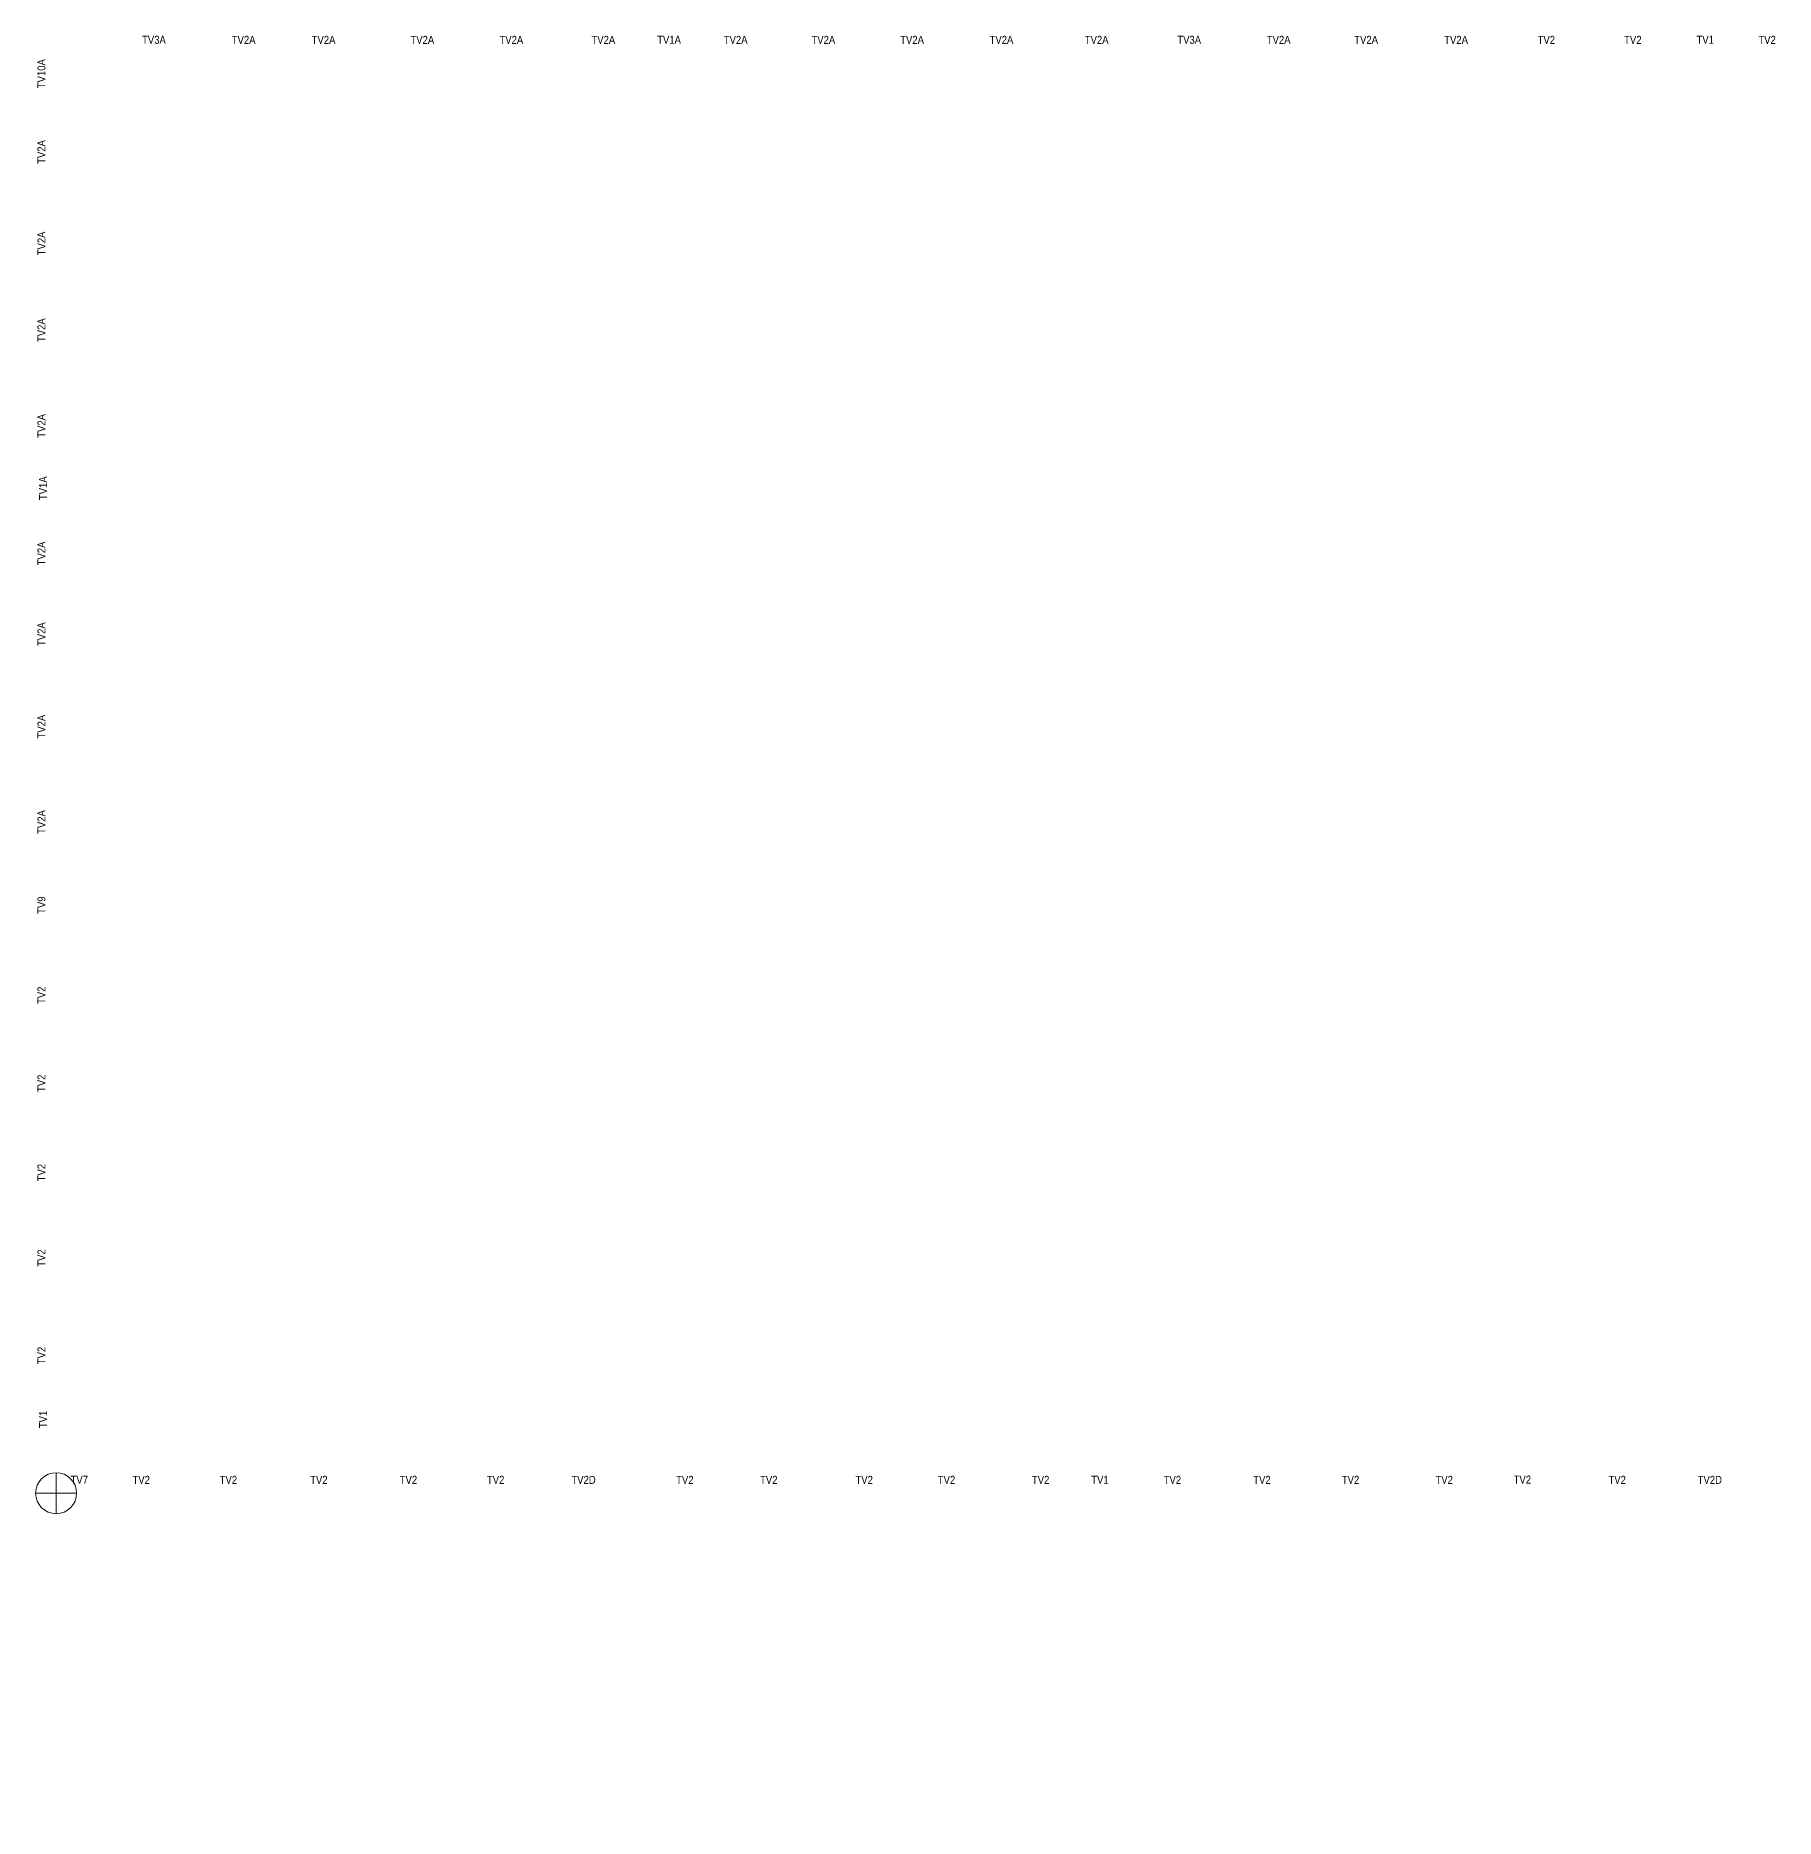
# Model space of a CAD drawing. Header units: millimetres. Extents: x -1281 to 216742, y 99728 to 211134.
# Drawn here: x -1281 to 107425, y 99728 to 211134 of the extents above; entities that cross this region are included whole.
import ezdxf
from ezdxf.enums import TextEntityAlignment as Align

# ---------------------------------------------------------------- set-up
doc = ezdxf.new("R2010")
doc.units = ezdxf.units.MM
doc.layers.get('Defpoints').update_dxf_attribs({"color": 151, "lineweight": 9})
doc.layers.add('NDC_S_ANNO', color=7, linetype='Continuous', lineweight=20)
doc.layers.add('NDC_S_WALL NAME', color=7, linetype='Continuous', lineweight=20)
doc.styles.add('NDC_ARIAL', font='arial.ttf', dxfattribs={"width": 0.85})

msp = doc.modelspace()

# ---------------------------------------------------------------- hatches: boundary and pattern name
at = {"layer": 'NDC_S_ANNO', "ltscale": 50}
h = msp.add_hatch(dxfattribs=at)
h.set_pattern_fill('ANSI31', color=256, scale=105.468791, style=0)
h.set_pattern_definition([(45, (-1210, 99848.07), (-236.8, 236.8), [])])
h.paths.add_polyline_path([(-1210, 99728), (-1210, 99848), (-1089, 99728)])
h = msp.add_hatch(dxfattribs=at)
h.set_pattern_fill('ANSI31', color=256, scale=105.468791, style=0)
h.set_pattern_definition([(45, (61865, 99848.07), (-236.8, 236.8), [])])
h.paths.add_polyline_path([(61865, 99728), (61865, 99848), (61986, 99728)])

# ---------------------------------------------------------------- linework, layer by layer
at = {"layer": 'Defpoints'}
for p, q in [((0, 121329), (0, 118768)), ((-1281, 120049), (1281, 120049))]:
    msp.add_line(p, q, dxfattribs=at)
msp.add_circle((0, 120049), 1281, dxfattribs=at)

# ---------------------------------------------------------------- texts
at = {"layer": 'NDC_S_WALL NAME', "style": 'NDC_ARIAL', "width": 0.85}
for s, p in [('TV3A', (6110, 210876)), ('TV2A', (11716, 210875)), ('TV2A', (16710, 210875)), ('TV2A', (22883, 210875)), ('TV2A', (28443, 210875)), ('TV2A', (34191, 210875)), ('TV1A', (38298, 210876)), ('TV2A', (42461, 210876)), ('TV2A', (47937, 210876)), ('TV2A', (53483, 210876)), ('TV2A', (59068, 210876)), ('TV2A', (65019, 210876)), ('TV3A', (70801, 210876)), ('TV2A', (76389, 210876)), ('TV2A', (81854, 210876)), ('TV2A', (87476, 210876)), ('TV2', (93117, 210876)), ('TV2', (98522, 210876)), ('TV1', (103044, 210876)), ('TV2', (106911, 210876)), ('TV7', (1446, 120889)), ('TV2', (5316, 120886)), ('TV2', (10764, 120886)), ('TV2', (16418, 120886)), ('TV2', (22014, 120886)), ('TV2', (27462, 120886)), ('TV2D', (32955, 120886)), ('TV2', (39285, 120886)), ('TV2', (44530, 120886)), ('TV2', (50492, 120886)), ('TV2', (55636, 120886)), ('TV2', (61517, 120886)), ('TV1', (65225, 120889)), ('TV2', (69751, 120886)), ('TV2', (75345, 120886)), ('TV2', (80881, 120886)), ('TV2', (86731, 120886)), ('TV2', (91618, 120905)), ('TV2', (97544, 120886)), ('TV2D', (103331, 120886))]:
    msp.add_text(s, height=500, dxfattribs=at).set_placement(p, align=Align.MIDDLE)
for s, p in [('TV10A', (-922, 208758)), ('TV2A', (-922, 203866)), ('TV2A', (-922, 198150)), ('TV2A', (-922, 192730)), ('TV2A', (-922, 186749)), ('TV1A', (-814, 182851)), ('TV2A', (-922, 178775)), ('TV2A', (-922, 173734)), ('TV2A', (-922, 167951)), ('TV2A', (-922, 161991)), ('TV9', (-922, 156797)), ('TV2', (-922, 151166)), ('TV2', (-922, 145664)), ('TV2', (-922, 140080)), ('TV2', (-922, 134746)), ('TV2', (-922, 128653)), ('TV1', (-814, 124657))]:
    msp.add_text(s, height=500, rotation=90, dxfattribs=at).set_placement(p, align=Align.MIDDLE)

doc.saveas('drawing.dxf')
